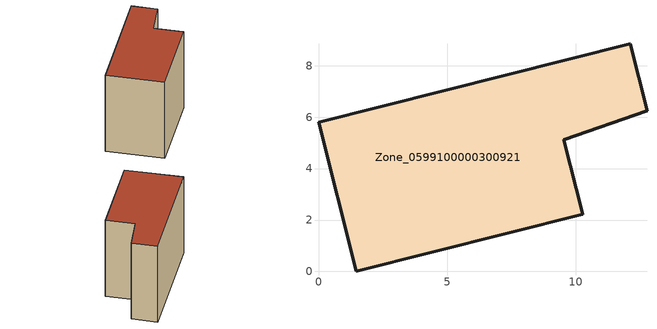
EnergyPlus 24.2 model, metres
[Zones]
Zone_0599100000300921
 floor ground (C_G): 0,5.81 12.11,8.86 12.77,6.25 9.54,5.11 10.27,2.22 1.46,0 z0
 wall outside (C_F): 1.46,0 10.27,2.22 9.54,5.11 12.77,6.25 12.11,8.86 0,5.81 1.46,0 z0:9.01
 roof outside (C_R): 12.11,8.86 0,5.81 1.46,0 10.27,2.22 9.54,5.11 12.77,6.25 z9.01
[BUILDING]
Pand.0599100000300921: North Axis=0; Terrain=City; Loads Convergence Tolerance Value=0.04; Temperature Convergence Tolerance Value=0.4; Solar Distribution=FullExterior; Maximum Number of Warmup Days=25; Minimum Number of Warmup Days=1
[Site:Location]
Rotterdam.The.Hague.AP_ZH_NLD Design_Conditions: Latitude=51.96; Longitude=4.45; Time Zone=1; Elevation=-4.5
[SITE:GROUNDTEMPERATURE:BUILDINGSURFACE]
18, 18, 18, 18, 18, 18, 18, 18, 18, 18, 18, 18
[MATERIAL] Thermal Absorptance=0.9; Solar Absorptance=0.7; Visible Absorptance=0.7
Name | Roughness | Thickness | Conductivity | Density | Specific Heat
G.TC.1992-2005 | MediumSmooth | 0.15 | 0.06 | 540 | 1210
F.TC.1992-2005 | Rough | 0.3 | 0.12 | 1920 | 840
R.TC.1992-2005 | MediumRough | 0.2 | 0.08 | 1500 | 1000
[CONSTRUCTION]
C_G: G.TC.1992-2005
C_F: F.TC.1992-2005
C_R: R.TC.1992-2005
[ZONE]
Zone_0599100000300921: Type=1; Multiplier=1; Ceiling Height=Autocalculate; Volume=Autocalculate; Floor Area=autocalculate; Part of Total Floor Area=Yes
[ZONEINFILTRATION:DESIGNFLOWRATE]
Infil_Zone_0599100000300921: Zone or ZoneList or Space or SpaceList=Zone_0599100000300921; Schedule=AlwaysOn; Design Flow Rate Calculation Method=Flow/Area; Flow Rate per Floor Area=0.0015; Constant Term Coefficient=1; Temperature Term Coefficient=0; Velocity Term Coefficient=0; Velocity Squared Term Coefficient=0
[HVACTEMPLATE:ZONE:IDEALLOADSAIRSYSTEM]
Zone_0599100000300921: Maximum Heating Supply Air Temperature=50; Minimum Cooling Supply Air Temperature=13; Maximum Heating Supply Air Humidity Ratio=0.0156; Minimum Cooling Supply Air Humidity Ratio=0.0077; Heating Limit=NoLimit; Cooling Limit=NoLimit; Dehumidification Control Type=ConstantSensibleHeatRatio; Cooling Sensible Heat Ratio=0.7; Dehumidification Setpoint=60; Humidification Control Type=None; Humidification Setpoint=30; Outdoor Air Method=None; Outdoor Air Flow Rate per Person=0.00944; Outdoor Air Flow Rate per Zone Floor Area=0; Outdoor Air Flow Rate per Zone=0; Demand Controlled Ventilation Type=None; Outdoor Air Economizer Type=NoEconomizer; Heat Recovery Type=None; Sensible Heat Recovery Effectiveness=0.7; Latent Heat Recovery Effectiveness=0.65
[ZONECONTROL:THERMOSTAT]
ThermostatControl_Zone_0599100000300921: Zone or ZoneList=Zone_0599100000300921; Control Type Schedule=DualSetpointControlType; Control 1=Thermostat_Zone_0599100000300921; Temperature Difference Between Cutout And Setpoint=0
[THERMOSTATSETPOINT:DUALSETPOINT]
Thermostat_Zone_0599100000300921: Heating Setpoint Temperature Schedule=HeatingSetpoint_Zone_0599100000300921; Cooling Setpoint Temperature Schedule=CoolingSetpoint_Zone_0599100000300921
[SCHEDULE:COMPACT]
HeatingSetpoint_Zone_0599100000300921: Through: 12/31, For: AllDays, Until: 24:00, 21
CoolingSetpoint_Zone_0599100000300921: Through: 12/31, For: AllDays, Until: 24:00, 24
DualSetpointControlType: Through: 12/31, For: AllDays, Until: 24:00, 4
AlwaysOn: Through: 12/31, For: AllDays, Until: 24:00, 1
